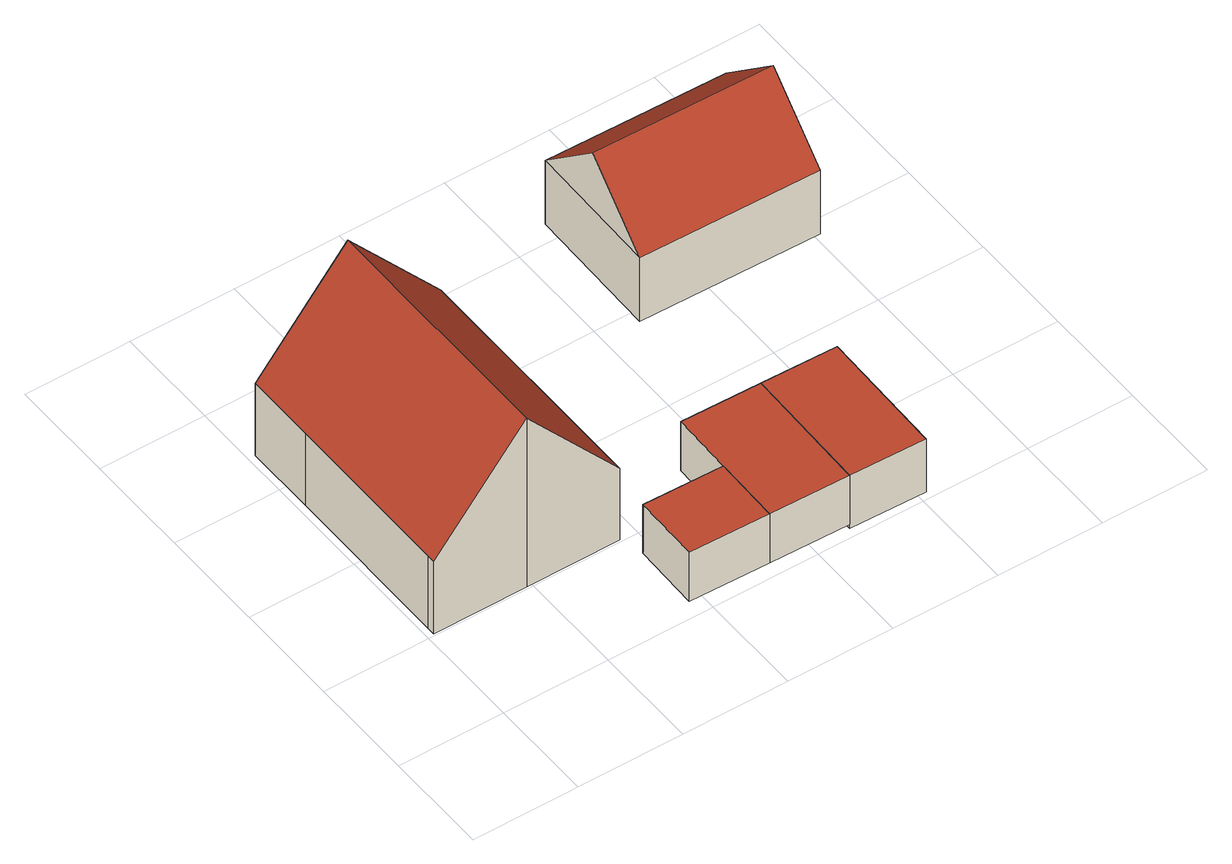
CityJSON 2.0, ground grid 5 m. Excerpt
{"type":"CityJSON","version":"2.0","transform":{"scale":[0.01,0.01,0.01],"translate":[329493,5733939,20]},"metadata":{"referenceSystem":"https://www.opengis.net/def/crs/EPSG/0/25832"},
"CityObjects":{
"building1":{"type":"Building","attributes":{"Geometrietyp2DReferenz":"3000","Gemeindeschluessel":"05170012","function":"31001_1010","roofType":"3100","measuredHeight":9.24},"address":[{"country":"Germany","locality":"Hamminkeln","thoroughfareNumber":"4","thoroughfareName":"Stallmannsweg"}],"geometry":[{"type":"Solid","lod":"2","boundaries":[[[[0,1,2,3]],[[4,5,1,0]],[[6,7,5,4]],[[8,9,7,6]],[[10,11,9,8]],[[12,13,11,10]],[[14,15,13,12]],[[3,2,15,14]],[[8,6,4,0,3,10]],[[14,12,10,3]],[[1,5,7,9,11,13,15,2]]]],"semantics":{"surfaces":[{"type":"WallSurface"},{"type":"RoofSurface"},{"type":"GroundSurface"}],"values":[[0,0,0,0,0,0,0,0,1,1,2]]}}]},
"building2":{"type":"Building","attributes":{"Geometrietyp2DReferenz":"3000","Gemeindeschluessel":"05170012","function":"31001_2723","roofType":"1000","measuredHeight":2.67},"address":[{"country":"Germany","locality":"Hamminkeln","thoroughfareNumber":"4","thoroughfareName":"Stallmannsweg"}],"geometry":[{"type":"Solid","lod":"2","boundaries":[[[[16,17,18,19]],[[20,21,17,16]],[[22,23,21,20]],[[19,18,23,22]],[[20,16,19,22]],[[17,21,23,18]]]],"semantics":{"surfaces":[{"type":"WallSurface"},{"type":"RoofSurface"},{"type":"GroundSurface"}],"values":[[0,0,0,0,1,2]]}}]},
"building3":{"type":"Building","attributes":{"Geometrietyp2DReferenz":"3000","Gemeindeschluessel":"05170012","function":"31001_2463","roofType":"1000","measuredHeight":2.69},"address":[{"country":"Germany","locality":"Hamminkeln","thoroughfareNumber":"4","thoroughfareName":"Stallmannsweg"}],"geometry":[{"type":"Solid","lod":"2","boundaries":[[[[24,25,26,16]],[[27,28,25,24]],[[29,30,28,27]],[[20,31,30,29]],[[16,26,31,20]],[[29,27,24,16,20]],[[25,28,30,31,26]]]],"semantics":{"surfaces":[{"type":"WallSurface"},{"type":"RoofSurface"},{"type":"GroundSurface"}],"values":[[0,0,0,0,0,1,2]]}}]},
"building4":{"type":"Building","attributes":{"Geometrietyp2DReferenz":"3000","Gemeindeschluessel":"05170012","function":"31001_2463","roofType":"1000","measuredHeight":2.9},"address":[{"country":"Germany","locality":"Hamminkeln","thoroughfareNumber":"4","thoroughfareName":"Stallmannsweg"}],"geometry":[{"type":"Solid","lod":"2","boundaries":[[[[32,33,34,27]],[[35,36,33,32]],[[29,37,36,35]],[[27,34,37,29]],[[35,32,27,29]],[[33,36,37,34]]]],"semantics":{"surfaces":[{"type":"WallSurface"},{"type":"RoofSurface"},{"type":"GroundSurface"}],"values":[[0,0,0,0,1,2]]}}]},
"building5":{"type":"Building","attributes":{"Geometrietyp2DReferenz":"3000","Gemeindeschluessel":"05170012","function":"31001_2463","roofType":"3100","measuredHeight":6.57},"address":[{"country":"Germany","locality":"Hamminkeln","thoroughfareNumber":"4","thoroughfareName":"Stallmannsweg"}],"geometry":[{"type":"Solid","lod":"2","boundaries":[[[[38,39,40,41]],[[42,43,39,38]],[[44,45,43,42]],[[41,40,45,44]],[[38,46,42]],[[44,47,41]],[[41,47,46,38]],[[42,46,47,44]],[[39,43,45,40]]]],"semantics":{"surfaces":[{"type":"WallSurface"},{"type":"RoofSurface"},{"type":"GroundSurface"}],"values":[[0,0,0,0,0,0,1,1,2]]}}]}
},
"vertices":[
[17,488,449],[17,488,55],[460,487,55],[460,487,980],[17,524,449],[17,524,55],[19,1349,449],[19,1349,55],[20,1688,449],[20,1688,55],[462,1688,980],[462,1688,55],[904,1688,449],[904,1688,55],[903,487,449],[903,487,55],
[1304,358,336],[1304,358,69],[927,366,69],[927,366,336],[1297,37,336],[1297,37,69],[920,46,336],[920,46,69],
[1311,651,336],[1311,651,67],[1304,358,67],[1686,643,336],[1686,643,67],[1672,29,336],[1672,29,67],[1297,37,67],
[2044,635,336],[2044,635,45],[1686,643,45],[2030,20,336],[2030,20,45],[1672,29,45],
[1678,1441,377],[1678,1441,28],[2527,1425,28],[2527,1425,377],[1690,2090,377],[1690,2090,28],[2540,2073,377],[2540,2073,28],[1684,1766,686],[2533,1749,686]
]}
